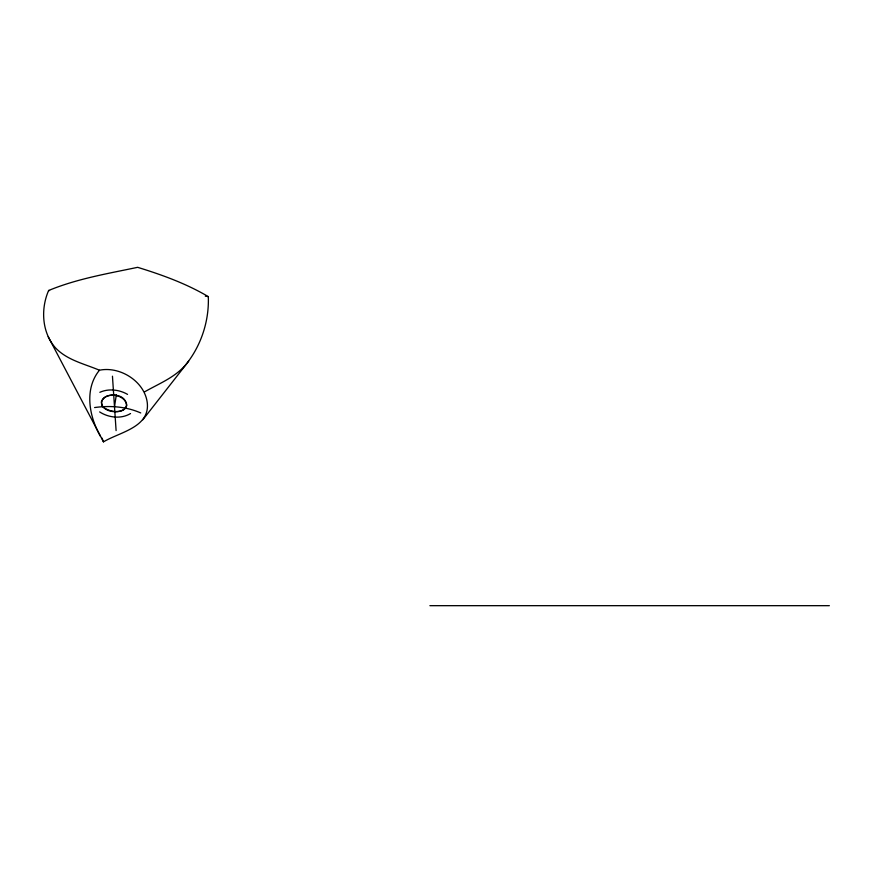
<?xml version="1.0" encoding="UTF-8"?>
<svg xmlns="http://www.w3.org/2000/svg" width="873" height="873" viewBox="0 0 873 873"><rect width="100%" height="100%" fill="white"/><g stroke="black" fill="none" stroke-linecap="round" stroke-linejoin="round"><path stroke-width="1.31" d="M114.505 406.742L116.349 394.683M144.58 391.857C158.853 383.684 174.938 377.496 185.862 364.619C201.117 345.763 209.28 320.882 208.298 296.634C186.287 283.605 162.007 274.831 137.639 267.324C107.674 273.642 77.064 278.727 48.626 290.502C40.66 308.736 41.784 332.198 55.261 347.607C66.85 360.123 84.332 363.812 99.457 370.217C120.092 365.962 144.787 381.534 147.297 402.911C149.861 427.344 119.907 432.059 103.472 441.847L48.201 336.694M142.845 419.76L188.677 361.182M99.457 370.217C83.972 389.074 89.166 416.672 100.46 436.271M130.535 413.551C121.172 419.236 108.59 417.731 99.642 411.925M99.849 392.304C108.645 388.343 119.317 389.598 127.545 394.389M94.6 407.56C110.063 405.356 126.345 406.578 140.717 412.94M429.898 605.676L829.35 605.676M48.626 290.502L49.543 290.578M205.33 296.209L206.323 296.351M207.316 296.493L208.298 296.634M103.472 441.847L101.955 438.039M112.453 376.208L116.098 430.585M101.377 401.984C101.595 415.952 134.169 414.5 124.708 399.932C118.946 391.562 96.936 394.149 102.556 406.425C108.263 412.056 124.108 414.85 126.847 405.312C125.243 394.138 105.327 391.017 101.377 401.984"/></g></svg>
